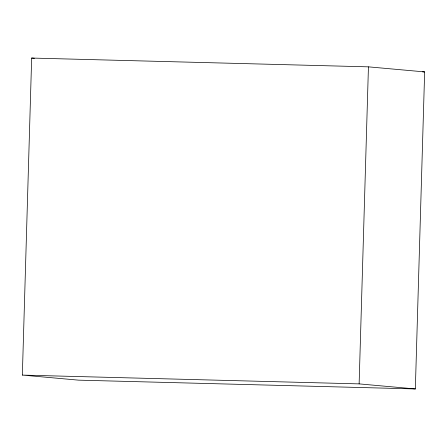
<?xml version="1.0" encoding="UTF-8"?>
<svg xmlns="http://www.w3.org/2000/svg" width="447" height="447" viewBox="0 0 447 447"><rect width="100%" height="100%" fill="white"/><g stroke="black" fill="none" stroke-linecap="round" stroke-linejoin="round"><path stroke-width="0.67" d="M22.35 375.094L31.659 58.054L368.44 66.849L424.65 71.906L415.341 388.946L78.56 380.151L22.35 375.094L359.125 383.889L415.341 388.946M359.125 383.889L368.44 66.849M422.56 71.85L424.65 71.906M31.659 58.054L34.436 58.306"/></g></svg>
